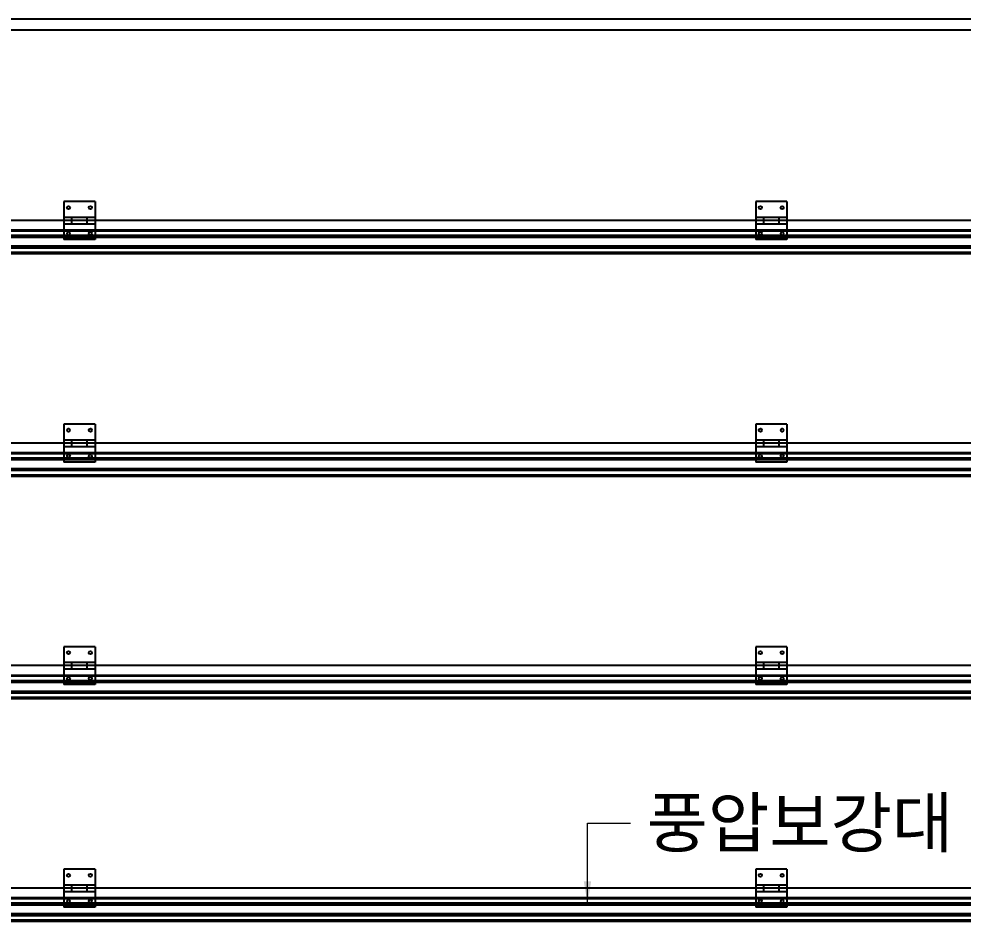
# Model space of a CAD drawing. Header units: millimetres. Extents: x 909 to 159266, y 137 to 21462.
# Drawn here: x 87267 to 89388, y 13384 to 15411 of the extents above; entities that cross this region are included whole.
import ezdxf

# ---------------------------------------------------------------- set-up
doc = ezdxf.new("R2010")
doc.units = ezdxf.units.MM
doc.header["$LTSCALE"] = 50
doc.header["$MEASUREMENT"] = 0
doc.linetypes.add('HIDDEN2', pattern=[0.1875, 0.125, -0.0625])
for name, color, linetype in [('OHD Frame', 2, 'Continuous'), ('OHD Panel', 5, 'Continuous'), ('풍압보강대', 2, 'Continuous')]:
    doc.layers.add(name, color=color, linetype=linetype)
doc.layers.add('건축120130$0$TEX', color=3, linetype='Continuous', lineweight=15)
doc.styles.get("Standard").update_dxf_attribs({"font": 'NanumGothicBold.ttf'})
doc.styles.add('울릉도M', font='NanumGothic.ttf')
doc.dimstyles.new('ISO-25', dxfattribs={"dimtxt": 2.5, "dimasz": 2.5, "dimexe": 1.25, "dimexo": 0.625, "dimtad": 1, "dimtxsty": 'Standard', "dimcen": 2.5, "dimadec": 0, "dimazin": 0, "dimtfac": 1, "dimtmove": 0, "dimatfit": 3, "dimfxl": 1, "dimarcsym": 0})

# ---------------------------------------------------------------- blocks, each defined once
blk = doc.blocks.new('CENTER HINGE')
at = {"color": 0}
for p, q in [((94393.2, -23219.4, 0), (94323.2, -23219.4, 0)), ((94323.2, -23254.4, 0), (94393.2, -23254.4, 0)), ((94341.2, -23269.4, 0), (94341.2, -23254.4, 0)), ((94375.2, -23254.4, 0), (94375.2, -23269.4, 0)), ((94323.2, -23269.4, 0), (94393.2, -23269.4, 0)), ((94393.2, -23304.4, 0), (94323.2, -23304.4, 0))]:
    blk.add_line(p, q, dxfattribs=at)
for p, q in [((94323.2, -23219.4, 0), (94323.2, -23304.4, 0)), ((94393.2, -23219.4, 0), (94393.2, -23304.4, 0))]:
    blk.add_line(p, q)
for centre in [(94333.7, -23232.9, 0), (94382.7, -23232.9, 0), (94333.7, -23290.9, 0), (94382.7, -23290.9, 0)]:
    blk.add_circle(centre, 3.5, dxfattribs=at)
blk = doc.blocks.new('*U5519')
at = {"rotation": 180}
blk.add_blockref('CENTER HINGE', (96375.2, -23261.9, 0), dxfattribs=at)
blk = doc.blocks.new('*U5518')
at = {"color": 0, "linetype": 'ByBlock', "lineweight": -2, "transparency": 16777216, "rotation": 180}
for p in [(84058, 13455.7, 0), (85612, 13455.7, 0), (84058, 12955.7, 0), (85612, 12955.7, 0), (84058, 12455.7, 0), (85612, 12455.7, 0), (84058, 11955.7, 0), (85612, 11955.7, 0)]:
    blk.add_blockref('*U5519', p, dxfattribs=at)

msp = doc.modelspace()

# ---------------------------------------------------------------- linework, layer by layer
msp.add_line((80723.8, 15411.2, 0), (90973.8, 15411.2, 0))
at = {"layer": 'OHD Frame', "color": 1, "linetype": 'HIDDEN2', "ltscale": 0.2}
msp.add_line((90948.8, 15386.2, 0), (80748.8, 15386.2, 0), dxfattribs=at)
at = {"layer": 'OHD Panel', "color": 0}
for p, q in [((90973.8, 14958.2, 0), (80723.8, 14958.2, 0)), ((90973.8, 14458.2, 0), (80723.8, 14458.2, 0)), ((90973.8, 13958.2, 0), (80723.8, 13958.2, 0)), ((90973.8, 13458.2, 0), (80723.8, 13458.2, 0))]:
    msp.add_line(p, q, dxfattribs=at)
at = {"layer": '풍압보강대', "elevation": 0}
for points in [[(90788.8, 14884.2), (90788.8, 14936.2), (80908.8, 14936.2), (80908.8, 14884.2)], [(90788.8, 14384.2), (90788.8, 14436.2), (80908.8, 14436.2), (80908.8, 14384.2)], [(90788.8, 13884.2), (90788.8, 13936.2), (80908.8, 13936.2), (80908.8, 13884.2)], [(90788.8, 13384.2), (90788.8, 13436.2), (80908.8, 13436.2), (80908.8, 13384.2)]]:
    msp.add_lwpolyline(points, close=True, dxfattribs=at)
for points in [[(90788.8, 14934.2), (80908.8, 14934.2)], [(90788.8, 14924.2), (80908.8, 14924.2)], [(90788.8, 14920.2), (80908.8, 14920.2)], [(90788.8, 14900.2), (80908.8, 14900.2)], [(90788.8, 14896.2), (80908.8, 14896.2)], [(90788.8, 14886.2), (80908.8, 14886.2)], [(90788.8, 14434.2), (80908.8, 14434.2)], [(90788.8, 14424.2), (80908.8, 14424.2)], [(90788.8, 14420.2), (80908.8, 14420.2)], [(90788.8, 14400.2), (80908.8, 14400.2)], [(90788.8, 14396.2), (80908.8, 14396.2)], [(90788.8, 14386.2), (80908.8, 14386.2)], [(90788.8, 13934.2), (80908.8, 13934.2)], [(90788.8, 13924.2), (80908.8, 13924.2)], [(90788.8, 13920.2), (80908.8, 13920.2)], [(90788.8, 13900.2), (80908.8, 13900.2)], [(90788.8, 13896.2), (80908.8, 13896.2)], [(90788.8, 13886.2), (80908.8, 13886.2)], [(90788.8, 13434.2), (80908.8, 13434.2)], [(90788.8, 13424.2), (80908.8, 13424.2)], [(90788.8, 13420.2), (80908.8, 13420.2)], [(90788.8, 13400.2), (80908.8, 13400.2)], [(90788.8, 13396.2), (80908.8, 13396.2)], [(90788.8, 13386.2), (80908.8, 13386.2)]]:
    msp.add_lwpolyline(points, dxfattribs=at)

# ---------------------------------------------------------------- block references
msp.add_blockref('*U5518', (5361.8, 1502.4, 0))

# ---------------------------------------------------------------- texts
at = {"layer": '건축120130$0$TEX', "style": '울릉도M'}
msp.add_text('풍압보강대', height=109.84, dxfattribs=at).set_placement((88676.5, 13550.6, 0))

# ---------------------------------------------------------------- leaders
msp.add_leader([(88543.9, 13423.3, 0), (88543.9, 13604.4, 0), (88640.7, 13604.4, 0)], dimstyle='ISO-25', override={"dimasz": 50, "dimtad": 0, "dimclrd": 1, "dimlwd": 9})

doc.saveas('drawing.dxf')
